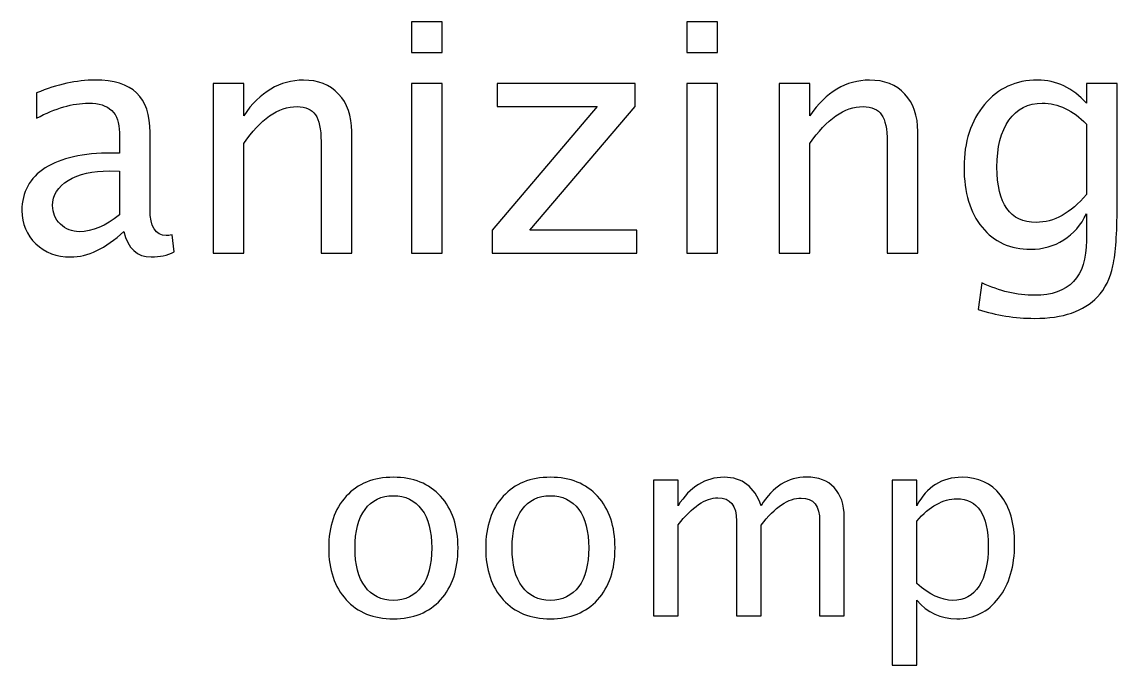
# Model space of a CAD drawing. Header units: centimetres. Extents: x -34.9 to 34.8, y -12.8 to 28.7.
# Drawn here: x -10.54 to -1.48, y 23.26 to 28.58 of the extents above; entities that cross this region are included whole.
import ezdxf

# ---------------------------------------------------------------- set-up
doc = ezdxf.new("R2010")
doc.units = ezdxf.units.CM
doc.header["$MEASUREMENT"] = 0
doc.layers.add('Layer 1', color=7, linetype='Continuous')

msp = doc.modelspace()

# ---------------------------------------------------------------- linework, layer by layer
at = {"layer": 'Layer 1'}
for points, knots in [([(-7.3201, 28.32938), (-7.3201, 28.32938), (-7.3201, 28.58338), (-7.3201, 28.58338), (-7.3201, 28.58338), (-7.3201, 28.58338), (-7.0661, 28.58338), (-7.0661, 28.58338), (-7.0661, 28.58338), (-7.0661, 28.58338), (-7.0661, 28.32938), (-7.0661, 28.32938), (-7.0661, 28.32938), (-7.0661, 28.32938), (-7.3201, 28.32938), (-7.3201, 28.32938)], [0, 0, 0, 0, 0.2, 0.2, 0.2, 0.2, 0.4, 0.4, 0.4, 0.4, 0.6, 0.6, 0.6, 0.6, 1, 1, 1, 1]), ([(-5.03896, 28.32938), (-5.03896, 28.32938), (-5.03896, 28.58338), (-5.03896, 28.58338), (-5.03896, 28.58338), (-5.03896, 28.58338), (-4.78496, 28.58338), (-4.78496, 28.58338), (-4.78496, 28.58338), (-4.78496, 28.58338), (-4.78496, 28.32938), (-4.78496, 28.32938), (-4.78496, 28.32938), (-4.78496, 28.32938), (-5.03896, 28.32938), (-5.03896, 28.32938)], [0, 0, 0, 0, 0.2, 0.2, 0.2, 0.2, 0.4, 0.4, 0.4, 0.4, 0.6, 0.6, 0.6, 0.6, 1, 1, 1, 1]), ([(-9.70047, 26.84903), (-9.85304, 26.7088), (-9.99989, 26.63869), (-10.141, 26.63869), (-10.141, 26.63869), (-10.25697, 26.63869), (-10.35355, 26.67485), (-10.42983, 26.74761), (-10.42983, 26.74761), (-10.50656, 26.82037), (-10.54493, 26.91209), (-10.54493, 27.02278), (-10.54493, 27.02278), (-10.54493, 27.17579), (-10.48055, 27.29353), (-10.35178, 27.37555), (-10.35178, 27.37555), (-10.22302, 27.45757), (-10.03825, 27.49858), (-9.79748, 27.49858), (-9.79748, 27.49858), (-9.79748, 27.49858), (-9.73795, 27.49858), (-9.73795, 27.49858), (-9.73795, 27.49858), (-9.73795, 27.49858), (-9.73795, 27.66748), (-9.73795, 27.66748), (-9.73795, 27.66748), (-9.73795, 27.8302), (-9.82262, 27.91133), (-9.99239, 27.91133), (-9.99239, 27.91133), (-10.1238, 27.91133), (-10.26756, 27.86988), (-10.42322, 27.78698), (-10.42322, 27.78698), (-10.42322, 27.78698), (-10.42322, 27.996), (-10.42322, 27.996), (-10.42322, 27.996), (-10.25212, 28.06656), (-10.09073, 28.10183), (-9.93947, 28.10183), (-9.93947, 28.10183), (-9.78381, 28.10183), (-9.66872, 28.06656), (-9.59508, 27.99556), (-9.59508, 27.99556), (-9.52099, 27.92456), (-9.48395, 27.8152), (-9.48395, 27.66748), (-9.48395, 27.66748), (-9.48395, 27.66748), (-9.48395, 27.0338), (-9.48395, 27.0338), (-9.48395, 27.0338), (-9.48395, 26.88872), (-9.43941, 26.81596), (-9.3499, 26.81596), (-9.3499, 26.81596), (-9.33887, 26.81596), (-9.32256, 26.81772), (-9.30095, 26.82125), (-9.30095, 26.82125), (-9.30095, 26.82125), (-9.28287, 26.68014), (-9.28287, 26.68014), (-9.28287, 26.68014), (-9.34063, 26.65236), (-9.40413, 26.63869), (-9.47381, 26.63869), (-9.47381, 26.63869), (-9.59243, 26.63869), (-9.66784, 26.7088), (-9.70047, 26.84903)], [0, 0, 0, 0, 0.05, 0.05, 0.05, 0.05, 0.1, 0.1, 0.1, 0.1, 0.15, 0.15, 0.15, 0.15, 0.2, 0.2, 0.2, 0.2, 0.25, 0.25, 0.25, 0.25, 0.3, 0.3, 0.3, 0.3, 0.35, 0.35, 0.35, 0.35, 0.4, 0.4, 0.4, 0.4, 0.45, 0.45, 0.45, 0.45, 0.5, 0.5, 0.5, 0.5, 0.55, 0.55, 0.55, 0.55, 0.6, 0.6, 0.6, 0.6, 0.65, 0.65, 0.65, 0.65, 0.7, 0.7, 0.7, 0.7, 0.75, 0.75, 0.75, 0.75, 0.8, 0.8, 0.8, 0.8, 0.85, 0.85, 0.85, 0.85, 0.9, 0.9, 0.9, 0.9, 1, 1, 1, 1]), ([(-8.96228, 26.67044), (-8.96228, 26.67044), (-8.96228, 28.07273), (-8.96228, 28.07273), (-8.96228, 28.07273), (-8.96228, 28.07273), (-8.70828, 28.07273), (-8.70828, 28.07273), (-8.70828, 28.07273), (-8.70828, 28.07273), (-8.70828, 27.80771), (-8.70828, 27.80771), (-8.70828, 27.80771), (-8.57378, 28.00394), (-8.40886, 28.10183), (-8.21395, 28.10183), (-8.21395, 28.10183), (-8.09136, 28.10183), (-7.99391, 28.06347), (-7.92203, 27.9863), (-7.92203, 27.9863), (-7.85015, 27.90957), (-7.81399, 27.80594), (-7.81399, 27.6763), (-7.81399, 27.6763), (-7.81399, 27.6763), (-7.81399, 26.67044), (-7.81399, 26.67044), (-7.81399, 26.67044), (-7.81399, 26.67044), (-8.06799, 26.67044), (-8.06799, 26.67044), (-8.06799, 26.67044), (-8.06799, 26.67044), (-8.06799, 27.59339), (-8.06799, 27.59339), (-8.06799, 27.59339), (-8.06799, 27.69746), (-8.08342, 27.77155), (-8.11385, 27.81564), (-8.11385, 27.81564), (-8.14472, 27.86018), (-8.19543, 27.88223), (-8.26643, 27.88223), (-8.26643, 27.88223), (-8.42253, 27.88223), (-8.56982, 27.78037), (-8.70828, 27.57664), (-8.70828, 27.57664), (-8.70828, 27.57664), (-8.70828, 26.67044), (-8.70828, 26.67044), (-8.70828, 26.67044), (-8.70828, 26.67044), (-8.96228, 26.67044), (-8.96228, 26.67044)], [0, 0, 0, 0, 0.0666667, 0.0666667, 0.0666667, 0.0666667, 0.1333333, 0.1333333, 0.1333333, 0.1333333, 0.2, 0.2, 0.2, 0.2, 0.2666667, 0.2666667, 0.2666667, 0.2666667, 0.3333333, 0.3333333, 0.3333333, 0.3333333, 0.4, 0.4, 0.4, 0.4, 0.4666667, 0.4666667, 0.4666667, 0.4666667, 0.5333333, 0.5333333, 0.5333333, 0.5333333, 0.6, 0.6, 0.6, 0.6, 0.6666667, 0.6666667, 0.6666667, 0.6666667, 0.7333333, 0.7333333, 0.7333333, 0.7333333, 0.8, 0.8, 0.8, 0.8, 0.8666667, 0.8666667, 0.8666667, 0.8666667, 1, 1, 1, 1]), ([(-7.3201, 26.67044), (-7.3201, 26.67044), (-7.3201, 28.07273), (-7.3201, 28.07273), (-7.3201, 28.07273), (-7.3201, 28.07273), (-7.0661, 28.07273), (-7.0661, 28.07273), (-7.0661, 28.07273), (-7.0661, 28.07273), (-7.0661, 26.67044), (-7.0661, 26.67044), (-7.0661, 26.67044), (-7.0661, 26.67044), (-7.3201, 26.67044), (-7.3201, 26.67044)], [0, 0, 0, 0, 0.2, 0.2, 0.2, 0.2, 0.4, 0.4, 0.4, 0.4, 0.6, 0.6, 0.6, 0.6, 1, 1, 1, 1]), ([(-6.65071, 26.67044), (-6.65071, 26.67044), (-6.65071, 26.86094), (-6.65071, 26.86094), (-6.65071, 26.86094), (-6.65071, 26.86094), (-5.78067, 27.88223), (-5.78067, 27.88223), (-5.78067, 27.88223), (-5.78067, 27.88223), (-6.61058, 27.88223), (-6.61058, 27.88223), (-6.61058, 27.88223), (-6.61058, 27.88223), (-6.61058, 28.07273), (-6.61058, 28.07273), (-6.61058, 28.07273), (-6.61058, 28.07273), (-5.46802, 28.07273), (-5.46802, 28.07273), (-5.46802, 28.07273), (-5.46802, 28.07273), (-5.46802, 27.88223), (-5.46802, 27.88223), (-5.46802, 27.88223), (-5.46802, 27.88223), (-6.33806, 26.86094), (-6.33806, 26.86094), (-6.33806, 26.86094), (-6.33806, 26.86094), (-5.45215, 26.86094), (-5.45215, 26.86094), (-5.45215, 26.86094), (-5.45215, 26.86094), (-5.45215, 26.67044), (-5.45215, 26.67044), (-5.45215, 26.67044), (-5.45215, 26.67044), (-6.65071, 26.67044), (-6.65071, 26.67044)], [0, 0, 0, 0, 0.0909091, 0.0909091, 0.0909091, 0.0909091, 0.1818182, 0.1818182, 0.1818182, 0.1818182, 0.2727273, 0.2727273, 0.2727273, 0.2727273, 0.3636364, 0.3636364, 0.3636364, 0.3636364, 0.4545455, 0.4545455, 0.4545455, 0.4545455, 0.5454545, 0.5454545, 0.5454545, 0.5454545, 0.6363636, 0.6363636, 0.6363636, 0.6363636, 0.7272727, 0.7272727, 0.7272727, 0.7272727, 0.8181818, 0.8181818, 0.8181818, 0.8181818, 1, 1, 1, 1]), ([(-5.03896, 26.67044), (-5.03896, 26.67044), (-5.03896, 28.07273), (-5.03896, 28.07273), (-5.03896, 28.07273), (-5.03896, 28.07273), (-4.78496, 28.07273), (-4.78496, 28.07273), (-4.78496, 28.07273), (-4.78496, 28.07273), (-4.78496, 26.67044), (-4.78496, 26.67044), (-4.78496, 26.67044), (-4.78496, 26.67044), (-5.03896, 26.67044), (-5.03896, 26.67044)], [0, 0, 0, 0, 0.2, 0.2, 0.2, 0.2, 0.4, 0.4, 0.4, 0.4, 0.6, 0.6, 0.6, 0.6, 1, 1, 1, 1]), ([(-4.27432, 26.67044), (-4.27432, 26.67044), (-4.27432, 28.07273), (-4.27432, 28.07273), (-4.27432, 28.07273), (-4.27432, 28.07273), (-4.02032, 28.07273), (-4.02032, 28.07273), (-4.02032, 28.07273), (-4.02032, 28.07273), (-4.02032, 27.80771), (-4.02032, 27.80771), (-4.02032, 27.80771), (-3.88582, 28.00394), (-3.7209, 28.10183), (-3.52599, 28.10183), (-3.52599, 28.10183), (-3.4034, 28.10183), (-3.30595, 28.06347), (-3.23407, 27.9863), (-3.23407, 27.9863), (-3.16219, 27.90957), (-3.12603, 27.80594), (-3.12603, 27.6763), (-3.12603, 27.6763), (-3.12603, 27.6763), (-3.12603, 26.67044), (-3.12603, 26.67044), (-3.12603, 26.67044), (-3.12603, 26.67044), (-3.38003, 26.67044), (-3.38003, 26.67044), (-3.38003, 26.67044), (-3.38003, 26.67044), (-3.38003, 27.59339), (-3.38003, 27.59339), (-3.38003, 27.59339), (-3.38003, 27.69746), (-3.39546, 27.77155), (-3.42589, 27.81564), (-3.42589, 27.81564), (-3.45676, 27.86018), (-3.50747, 27.88223), (-3.57847, 27.88223), (-3.57847, 27.88223), (-3.73457, 27.88223), (-3.88186, 27.78037), (-4.02032, 27.57664), (-4.02032, 27.57664), (-4.02032, 27.57664), (-4.02032, 26.67044), (-4.02032, 26.67044), (-4.02032, 26.67044), (-4.02032, 26.67044), (-4.27432, 26.67044), (-4.27432, 26.67044)], [0, 0, 0, 0, 0.0666667, 0.0666667, 0.0666667, 0.0666667, 0.1333333, 0.1333333, 0.1333333, 0.1333333, 0.2, 0.2, 0.2, 0.2, 0.2666667, 0.2666667, 0.2666667, 0.2666667, 0.3333333, 0.3333333, 0.3333333, 0.3333333, 0.4, 0.4, 0.4, 0.4, 0.4666667, 0.4666667, 0.4666667, 0.4666667, 0.5333333, 0.5333333, 0.5333333, 0.5333333, 0.6, 0.6, 0.6, 0.6, 0.6666667, 0.6666667, 0.6666667, 0.6666667, 0.7333333, 0.7333333, 0.7333333, 0.7333333, 0.8, 0.8, 0.8, 0.8, 0.8666667, 0.8666667, 0.8666667, 0.8666667, 1, 1, 1, 1]), ([(-2.62685, 26.20477), (-2.62685, 26.20477), (-2.59686, 26.42438), (-2.59686, 26.42438), (-2.59686, 26.42438), (-2.44958, 26.35559), (-2.30362, 26.32119), (-2.15942, 26.32119), (-2.15942, 26.32119), (-1.87323, 26.32119), (-1.72991, 26.47288), (-1.72991, 26.77583), (-1.72991, 26.77583), (-1.72991, 26.77583), (-1.72991, 26.99632), (-1.72991, 26.99632), (-1.72991, 26.99632), (-1.77401, 26.90327), (-1.83663, 26.83139), (-1.91821, 26.7798), (-1.91821, 26.7798), (-1.99979, 26.72821), (-2.09063, 26.70219), (-2.19073, 26.70219), (-2.19073, 26.70219), (-2.3605, 26.70219), (-2.495, 26.76304), (-2.59422, 26.88475), (-2.59422, 26.88475), (-2.69344, 27.00646), (-2.74327, 27.17138), (-2.74327, 27.37952), (-2.74327, 27.37952), (-2.74327, 27.59251), (-2.68682, 27.76625), (-2.57393, 27.90075), (-2.57393, 27.90075), (-2.4606, 28.03481), (-2.31464, 28.10183), (-2.13517, 28.10183), (-2.13517, 28.10183), (-1.97818, 28.10183), (-1.8428, 28.03833), (-1.72991, 27.91089), (-1.72991, 27.91089), (-1.72991, 27.91089), (-1.72991, 28.07273), (-1.72991, 28.07273), (-1.72991, 28.07273), (-1.72991, 28.07273), (-1.47591, 28.07273), (-1.47591, 28.07273), (-1.47591, 28.07273), (-1.47591, 28.07273), (-1.47591, 27.0532), (-1.47591, 27.0532), (-1.47591, 27.0532), (-1.47591, 26.83404), (-1.48738, 26.67176), (-1.51031, 26.56637), (-1.51031, 26.56637), (-1.5328, 26.46098), (-1.57601, 26.37455), (-1.63863, 26.30752), (-1.63863, 26.30752), (-1.74976, 26.18978), (-1.9235, 26.13069), (-2.15942, 26.13069), (-2.15942, 26.13069), (-2.32126, 26.13069), (-2.47692, 26.15539), (-2.62685, 26.20477)], [0, 0, 0, 0, 0.0526316, 0.0526316, 0.0526316, 0.0526316, 0.1052632, 0.1052632, 0.1052632, 0.1052632, 0.1578947, 0.1578947, 0.1578947, 0.1578947, 0.2105263, 0.2105263, 0.2105263, 0.2105263, 0.2631579, 0.2631579, 0.2631579, 0.2631579, 0.3157895, 0.3157895, 0.3157895, 0.3157895, 0.3684211, 0.3684211, 0.3684211, 0.3684211, 0.4210526, 0.4210526, 0.4210526, 0.4210526, 0.4736842, 0.4736842, 0.4736842, 0.4736842, 0.5263158, 0.5263158, 0.5263158, 0.5263158, 0.5789474, 0.5789474, 0.5789474, 0.5789474, 0.6315789, 0.6315789, 0.6315789, 0.6315789, 0.6842105, 0.6842105, 0.6842105, 0.6842105, 0.7368421, 0.7368421, 0.7368421, 0.7368421, 0.7894737, 0.7894737, 0.7894737, 0.7894737, 0.8421053, 0.8421053, 0.8421053, 0.8421053, 0.8947368, 0.8947368, 0.8947368, 0.8947368, 1, 1, 1, 1]), ([(-1.72991, 27.15551), (-1.72991, 27.15551), (-1.72991, 27.73715), (-1.72991, 27.73715), (-1.72991, 27.73715), (-1.84192, 27.85313), (-1.96407, 27.91133), (-2.09592, 27.91133), (-2.09592, 27.91133), (-2.21322, 27.91133), (-2.30494, 27.86459), (-2.37109, 27.77066), (-2.37109, 27.77066), (-2.43767, 27.67718), (-2.47074, 27.54709), (-2.47074, 27.38129), (-2.47074, 27.38129), (-2.47074, 27.07657), (-2.36271, 26.92444), (-2.14619, 26.92444), (-2.14619, 26.92444), (-1.99891, 26.92444), (-1.86, 27.00161), (-1.72991, 27.15551)], [0, 0, 0, 0, 0.1428571, 0.1428571, 0.1428571, 0.1428571, 0.2857143, 0.2857143, 0.2857143, 0.2857143, 0.4285714, 0.4285714, 0.4285714, 0.4285714, 0.5714286, 0.5714286, 0.5714286, 0.5714286, 0.7142857, 0.7142857, 0.7142857, 0.7142857, 1, 1, 1, 1]), ([(-9.73795, 26.9875), (-9.73795, 26.9875), (-9.73795, 27.34777), (-9.73795, 27.34777), (-9.73795, 27.34777), (-9.73795, 27.34777), (-9.81953, 27.35042), (-9.81953, 27.35042), (-9.81953, 27.35042), (-9.96064, 27.35042), (-10.07441, 27.3244), (-10.16128, 27.27237), (-10.16128, 27.27237), (-10.24771, 27.21989), (-10.29093, 27.15066), (-10.29093, 27.06423), (-10.29093, 27.06423), (-10.29093, 27.00381), (-10.26932, 26.95266), (-10.22655, 26.91077), (-10.22655, 26.91077), (-10.18333, 26.86888), (-10.13086, 26.84771), (-10.06868, 26.84771), (-10.06868, 26.84771), (-9.96285, 26.84771), (-9.8526, 26.89445), (-9.73795, 26.9875)], [0, 0, 0, 0, 0.125, 0.125, 0.125, 0.125, 0.25, 0.25, 0.25, 0.25, 0.375, 0.375, 0.375, 0.375, 0.5, 0.5, 0.5, 0.5, 0.625, 0.625, 0.625, 0.625, 0.75, 0.75, 0.75, 0.75, 1, 1, 1, 1]), ([(-7.46899, 23.64504), (-7.63374, 23.64504), (-7.76427, 23.6976), (-7.86022, 23.80273), (-7.86022, 23.80273), (-7.95653, 23.90786), (-8.00451, 24.05074), (-8.00451, 24.231), (-8.00451, 24.231), (-8.00451, 24.41092), (-7.95653, 24.55344), (-7.86022, 24.65822), (-7.86022, 24.65822), (-7.76427, 24.76299), (-7.63374, 24.81556), (-7.46899, 24.81556), (-7.46899, 24.81556), (-7.30424, 24.81556), (-7.17372, 24.76299), (-7.07776, 24.65822), (-7.07776, 24.65822), (-6.98145, 24.55344), (-6.93347, 24.41092), (-6.93347, 24.231), (-6.93347, 24.231), (-6.93347, 24.05074), (-6.98145, 23.90786), (-7.07776, 23.80273), (-7.07776, 23.80273), (-7.17372, 23.6976), (-7.30424, 23.64504), (-7.46899, 23.64504)], [0, 0, 0, 0, 0.1111111, 0.1111111, 0.1111111, 0.1111111, 0.2222222, 0.2222222, 0.2222222, 0.2222222, 0.3333333, 0.3333333, 0.3333333, 0.3333333, 0.4444444, 0.4444444, 0.4444444, 0.4444444, 0.5555556, 0.5555556, 0.5555556, 0.5555556, 0.6666667, 0.6666667, 0.6666667, 0.6666667, 0.7777778, 0.7777778, 0.7777778, 0.7777778, 1, 1, 1, 1]), ([(-7.46899, 23.64504), (-7.63374, 23.64504), (-7.76427, 23.6976), (-7.86022, 23.80273), (-7.86022, 23.80273), (-7.95653, 23.90786), (-8.00451, 24.05074), (-8.00451, 24.231), (-8.00451, 24.231), (-8.00451, 24.41092), (-7.95653, 24.55344), (-7.86022, 24.65822), (-7.86022, 24.65822), (-7.76427, 24.76299), (-7.63374, 24.81556), (-7.46899, 24.81556), (-7.46899, 24.81556), (-7.30424, 24.81556), (-7.17372, 24.76299), (-7.07776, 24.65822), (-7.07776, 24.65822), (-6.98145, 24.55344), (-6.93347, 24.41092), (-6.93347, 24.231), (-6.93347, 24.231), (-6.93347, 24.05074), (-6.98145, 23.90786), (-7.07776, 23.80273), (-7.07776, 23.80273), (-7.17372, 23.6976), (-7.30424, 23.64504), (-7.46899, 23.64504)], [0, 0, 0, 0, 0.1111111, 0.1111111, 0.1111111, 0.1111111, 0.2222222, 0.2222222, 0.2222222, 0.2222222, 0.3333333, 0.3333333, 0.3333333, 0.3333333, 0.4444444, 0.4444444, 0.4444444, 0.4444444, 0.5555556, 0.5555556, 0.5555556, 0.5555556, 0.6666667, 0.6666667, 0.6666667, 0.6666667, 0.7777778, 0.7777778, 0.7777778, 0.7777778, 1, 1, 1, 1]), ([(-6.16865, 23.64504), (-6.3334, 23.64504), (-6.46393, 23.6976), (-6.55988, 23.80273), (-6.55988, 23.80273), (-6.65619, 23.90786), (-6.70417, 24.05074), (-6.70417, 24.231), (-6.70417, 24.231), (-6.70417, 24.41092), (-6.65619, 24.55344), (-6.55988, 24.65822), (-6.55988, 24.65822), (-6.46393, 24.76299), (-6.3334, 24.81556), (-6.16865, 24.81556), (-6.16865, 24.81556), (-6.0039, 24.81556), (-5.87338, 24.76299), (-5.77742, 24.65822), (-5.77742, 24.65822), (-5.68111, 24.55344), (-5.63313, 24.41092), (-5.63313, 24.231), (-5.63313, 24.231), (-5.63313, 24.05074), (-5.68111, 23.90786), (-5.77742, 23.80273), (-5.77742, 23.80273), (-5.87338, 23.6976), (-6.0039, 23.64504), (-6.16865, 23.64504)], [0, 0, 0, 0, 0.1111111, 0.1111111, 0.1111111, 0.1111111, 0.2222222, 0.2222222, 0.2222222, 0.2222222, 0.3333333, 0.3333333, 0.3333333, 0.3333333, 0.4444444, 0.4444444, 0.4444444, 0.4444444, 0.5555556, 0.5555556, 0.5555556, 0.5555556, 0.6666667, 0.6666667, 0.6666667, 0.6666667, 0.7777778, 0.7777778, 0.7777778, 0.7777778, 1, 1, 1, 1]), ([(-6.16865, 23.64504), (-6.3334, 23.64504), (-6.46393, 23.6976), (-6.55988, 23.80273), (-6.55988, 23.80273), (-6.65619, 23.90786), (-6.70417, 24.05074), (-6.70417, 24.231), (-6.70417, 24.231), (-6.70417, 24.41092), (-6.65619, 24.55344), (-6.55988, 24.65822), (-6.55988, 24.65822), (-6.46393, 24.76299), (-6.3334, 24.81556), (-6.16865, 24.81556), (-6.16865, 24.81556), (-6.0039, 24.81556), (-5.87338, 24.76299), (-5.77742, 24.65822), (-5.77742, 24.65822), (-5.68111, 24.55344), (-5.63313, 24.41092), (-5.63313, 24.231), (-5.63313, 24.231), (-5.63313, 24.05074), (-5.68111, 23.90786), (-5.77742, 23.80273), (-5.77742, 23.80273), (-5.87338, 23.6976), (-6.0039, 23.64504), (-6.16865, 23.64504)], [0, 0, 0, 0, 0.1111111, 0.1111111, 0.1111111, 0.1111111, 0.2222222, 0.2222222, 0.2222222, 0.2222222, 0.3333333, 0.3333333, 0.3333333, 0.3333333, 0.4444444, 0.4444444, 0.4444444, 0.4444444, 0.5555556, 0.5555556, 0.5555556, 0.5555556, 0.6666667, 0.6666667, 0.6666667, 0.6666667, 0.7777778, 0.7777778, 0.7777778, 0.7777778, 1, 1, 1, 1]), ([(-5.31493, 23.67044), (-5.31493, 23.67044), (-5.31493, 24.79228), (-5.31493, 24.79228), (-5.31493, 24.79228), (-5.31493, 24.79228), (-5.11173, 24.79228), (-5.11173, 24.79228), (-5.11173, 24.79228), (-5.11173, 24.79228), (-5.11173, 24.58026), (-5.11173, 24.58026), (-5.11173, 24.58026), (-5.0126, 24.73724), (-4.8856, 24.81556), (-4.73002, 24.81556), (-4.73002, 24.81556), (-4.58009, 24.81556), (-4.47814, 24.73724), (-4.42381, 24.58026), (-4.42381, 24.58026), (-4.3275, 24.73865), (-4.20191, 24.81768), (-4.04775, 24.81768), (-4.04775, 24.81768), (-3.94932, 24.81768), (-3.87277, 24.78875), (-3.81809, 24.73054), (-3.81809, 24.73054), (-3.76341, 24.67233), (-3.73589, 24.59084), (-3.73589, 24.48606), (-3.73589, 24.48606), (-3.73589, 24.48606), (-3.73589, 23.67044), (-3.73589, 23.67044), (-3.73589, 23.67044), (-3.73589, 23.67044), (-3.93909, 23.67044), (-3.93909, 23.67044), (-3.93909, 23.67044), (-3.93909, 23.67044), (-3.93909, 24.45255), (-3.93909, 24.45255), (-3.93909, 24.45255), (-3.93909, 24.58026), (-3.98989, 24.64411), (-4.09149, 24.64411), (-4.09149, 24.64411), (-4.19698, 24.64411), (-4.30775, 24.56967), (-4.42381, 24.42045), (-4.42381, 24.42045), (-4.42381, 24.42045), (-4.42381, 23.67044), (-4.42381, 23.67044), (-4.42381, 23.67044), (-4.42381, 23.67044), (-4.62701, 23.67044), (-4.62701, 23.67044), (-4.62701, 23.67044), (-4.62701, 23.67044), (-4.62701, 24.45326), (-4.62701, 24.45326), (-4.62701, 24.45326), (-4.62701, 24.58202), (-4.67852, 24.64622), (-4.78188, 24.64622), (-4.78188, 24.64622), (-4.88454, 24.64622), (-4.99461, 24.57144), (-5.11173, 24.42151), (-5.11173, 24.42151), (-5.11173, 24.42151), (-5.11173, 23.67044), (-5.11173, 23.67044), (-5.11173, 23.67044), (-5.11173, 23.67044), (-5.31493, 23.67044), (-5.31493, 23.67044)], [0, 0, 0, 0, 0.047619, 0.047619, 0.047619, 0.047619, 0.0952381, 0.0952381, 0.0952381, 0.0952381, 0.1428571, 0.1428571, 0.1428571, 0.1428571, 0.1904762, 0.1904762, 0.1904762, 0.1904762, 0.2380952, 0.2380952, 0.2380952, 0.2380952, 0.2857143, 0.2857143, 0.2857143, 0.2857143, 0.3333333, 0.3333333, 0.3333333, 0.3333333, 0.3809524, 0.3809524, 0.3809524, 0.3809524, 0.4285714, 0.4285714, 0.4285714, 0.4285714, 0.4761905, 0.4761905, 0.4761905, 0.4761905, 0.5238095, 0.5238095, 0.5238095, 0.5238095, 0.5714286, 0.5714286, 0.5714286, 0.5714286, 0.6190476, 0.6190476, 0.6190476, 0.6190476, 0.6666667, 0.6666667, 0.6666667, 0.6666667, 0.7142857, 0.7142857, 0.7142857, 0.7142857, 0.7619048, 0.7619048, 0.7619048, 0.7619048, 0.8095238, 0.8095238, 0.8095238, 0.8095238, 0.8571429, 0.8571429, 0.8571429, 0.8571429, 0.9047619, 0.9047619, 0.9047619, 0.9047619, 1, 1, 1, 1]), ([(-5.31493, 23.67044), (-5.31493, 23.67044), (-5.31493, 24.79228), (-5.31493, 24.79228), (-5.31493, 24.79228), (-5.31493, 24.79228), (-5.11173, 24.79228), (-5.11173, 24.79228), (-5.11173, 24.79228), (-5.11173, 24.79228), (-5.11173, 24.58026), (-5.11173, 24.58026), (-5.11173, 24.58026), (-5.0126, 24.73724), (-4.8856, 24.81556), (-4.73002, 24.81556), (-4.73002, 24.81556), (-4.58009, 24.81556), (-4.47814, 24.73724), (-4.42381, 24.58026), (-4.42381, 24.58026), (-4.3275, 24.73865), (-4.20191, 24.81768), (-4.04775, 24.81768), (-4.04775, 24.81768), (-3.94932, 24.81768), (-3.87277, 24.78875), (-3.81809, 24.73054), (-3.81809, 24.73054), (-3.76341, 24.67233), (-3.73589, 24.59084), (-3.73589, 24.48606), (-3.73589, 24.48606), (-3.73589, 24.48606), (-3.73589, 23.67044), (-3.73589, 23.67044), (-3.73589, 23.67044), (-3.73589, 23.67044), (-3.93909, 23.67044), (-3.93909, 23.67044), (-3.93909, 23.67044), (-3.93909, 23.67044), (-3.93909, 24.45255), (-3.93909, 24.45255), (-3.93909, 24.45255), (-3.93909, 24.58026), (-3.98989, 24.64411), (-4.09149, 24.64411), (-4.09149, 24.64411), (-4.19698, 24.64411), (-4.30775, 24.56967), (-4.42381, 24.42045), (-4.42381, 24.42045), (-4.42381, 24.42045), (-4.42381, 23.67044), (-4.42381, 23.67044), (-4.42381, 23.67044), (-4.42381, 23.67044), (-4.62701, 23.67044), (-4.62701, 23.67044), (-4.62701, 23.67044), (-4.62701, 23.67044), (-4.62701, 24.45326), (-4.62701, 24.45326), (-4.62701, 24.45326), (-4.62701, 24.58202), (-4.67852, 24.64622), (-4.78188, 24.64622), (-4.78188, 24.64622), (-4.88454, 24.64622), (-4.99461, 24.57144), (-5.11173, 24.42151), (-5.11173, 24.42151), (-5.11173, 24.42151), (-5.11173, 23.67044), (-5.11173, 23.67044), (-5.11173, 23.67044), (-5.11173, 23.67044), (-5.31493, 23.67044), (-5.31493, 23.67044)], [0, 0, 0, 0, 0.047619, 0.047619, 0.047619, 0.047619, 0.0952381, 0.0952381, 0.0952381, 0.0952381, 0.1428571, 0.1428571, 0.1428571, 0.1428571, 0.1904762, 0.1904762, 0.1904762, 0.1904762, 0.2380952, 0.2380952, 0.2380952, 0.2380952, 0.2857143, 0.2857143, 0.2857143, 0.2857143, 0.3333333, 0.3333333, 0.3333333, 0.3333333, 0.3809524, 0.3809524, 0.3809524, 0.3809524, 0.4285714, 0.4285714, 0.4285714, 0.4285714, 0.4761905, 0.4761905, 0.4761905, 0.4761905, 0.5238095, 0.5238095, 0.5238095, 0.5238095, 0.5714286, 0.5714286, 0.5714286, 0.5714286, 0.6190476, 0.6190476, 0.6190476, 0.6190476, 0.6666667, 0.6666667, 0.6666667, 0.6666667, 0.7142857, 0.7142857, 0.7142857, 0.7142857, 0.7619048, 0.7619048, 0.7619048, 0.7619048, 0.8095238, 0.8095238, 0.8095238, 0.8095238, 0.8571429, 0.8571429, 0.8571429, 0.8571429, 0.9047619, 0.9047619, 0.9047619, 0.9047619, 1, 1, 1, 1]), ([(-3.33867, 23.26192), (-3.33867, 23.26192), (-3.33867, 24.79228), (-3.33867, 24.79228), (-3.33867, 24.79228), (-3.33867, 24.79228), (-3.13547, 24.79228), (-3.13547, 24.79228), (-3.13547, 24.79228), (-3.13547, 24.79228), (-3.13547, 24.58026), (-3.13547, 24.58026), (-3.13547, 24.58026), (-3.05221, 24.73724), (-2.92698, 24.81556), (-2.76011, 24.81556), (-2.76011, 24.81556), (-2.625, 24.81556), (-2.51881, 24.76652), (-2.4412, 24.6681), (-2.4412, 24.6681), (-2.36359, 24.56967), (-2.32478, 24.43526), (-2.32478, 24.26487), (-2.32478, 24.26487), (-2.32478, 24.07931), (-2.36888, 23.92938), (-2.45672, 23.81578), (-2.45672, 23.81578), (-2.54457, 23.70184), (-2.66028, 23.64504), (-2.8035, 23.64504), (-2.8035, 23.64504), (-2.9365, 23.64504), (-3.04727, 23.69584), (-3.13547, 23.79779), (-3.13547, 23.79779), (-3.13547, 23.79779), (-3.13547, 23.26192), (-3.13547, 23.26192), (-3.13547, 23.26192), (-3.13547, 23.26192), (-3.33867, 23.26192), (-3.33867, 23.26192)], [0, 0, 0, 0, 0.0833333, 0.0833333, 0.0833333, 0.0833333, 0.1666667, 0.1666667, 0.1666667, 0.1666667, 0.25, 0.25, 0.25, 0.25, 0.3333333, 0.3333333, 0.3333333, 0.3333333, 0.4166667, 0.4166667, 0.4166667, 0.4166667, 0.5, 0.5, 0.5, 0.5, 0.5833333, 0.5833333, 0.5833333, 0.5833333, 0.6666667, 0.6666667, 0.6666667, 0.6666667, 0.75, 0.75, 0.75, 0.75, 0.8333333, 0.8333333, 0.8333333, 0.8333333, 1, 1, 1, 1]), ([(-3.33867, 23.26192), (-3.33867, 23.26192), (-3.33867, 24.79228), (-3.33867, 24.79228), (-3.33867, 24.79228), (-3.33867, 24.79228), (-3.13547, 24.79228), (-3.13547, 24.79228), (-3.13547, 24.79228), (-3.13547, 24.79228), (-3.13547, 24.58026), (-3.13547, 24.58026), (-3.13547, 24.58026), (-3.05221, 24.73724), (-2.92698, 24.81556), (-2.76011, 24.81556), (-2.76011, 24.81556), (-2.625, 24.81556), (-2.51881, 24.76652), (-2.4412, 24.6681), (-2.4412, 24.6681), (-2.36359, 24.56967), (-2.32478, 24.43526), (-2.32478, 24.26487), (-2.32478, 24.26487), (-2.32478, 24.07931), (-2.36888, 23.92938), (-2.45672, 23.81578), (-2.45672, 23.81578), (-2.54457, 23.70184), (-2.66028, 23.64504), (-2.8035, 23.64504), (-2.8035, 23.64504), (-2.9365, 23.64504), (-3.04727, 23.69584), (-3.13547, 23.79779), (-3.13547, 23.79779), (-3.13547, 23.79779), (-3.13547, 23.26192), (-3.13547, 23.26192), (-3.13547, 23.26192), (-3.13547, 23.26192), (-3.33867, 23.26192), (-3.33867, 23.26192)], [0, 0, 0, 0, 0.0833333, 0.0833333, 0.0833333, 0.0833333, 0.1666667, 0.1666667, 0.1666667, 0.1666667, 0.25, 0.25, 0.25, 0.25, 0.3333333, 0.3333333, 0.3333333, 0.3333333, 0.4166667, 0.4166667, 0.4166667, 0.4166667, 0.5, 0.5, 0.5, 0.5, 0.5833333, 0.5833333, 0.5833333, 0.5833333, 0.6666667, 0.6666667, 0.6666667, 0.6666667, 0.75, 0.75, 0.75, 0.75, 0.8333333, 0.8333333, 0.8333333, 0.8333333, 1, 1, 1, 1]), ([(-7.46935, 23.79744), (-7.3688, 23.79744), (-7.29049, 23.83519), (-7.23475, 23.91103), (-7.23475, 23.91103), (-7.17936, 23.98653), (-7.15149, 24.09342), (-7.15149, 24.231), (-7.15149, 24.231), (-7.15149, 24.36824), (-7.17936, 24.47477), (-7.23475, 24.55027), (-7.23475, 24.55027), (-7.29049, 24.62541), (-7.3688, 24.66316), (-7.46935, 24.66316), (-7.46935, 24.66316), (-7.57024, 24.66316), (-7.64856, 24.62541), (-7.70359, 24.55027), (-7.70359, 24.55027), (-7.75898, 24.47477), (-7.78649, 24.36824), (-7.78649, 24.231), (-7.78649, 24.231), (-7.78649, 24.09342), (-7.75898, 23.98653), (-7.70359, 23.91103), (-7.70359, 23.91103), (-7.64856, 23.83519), (-7.57024, 23.79744), (-7.46935, 23.79744)], [0, 0, 0, 0, 0.1111111, 0.1111111, 0.1111111, 0.1111111, 0.2222222, 0.2222222, 0.2222222, 0.2222222, 0.3333333, 0.3333333, 0.3333333, 0.3333333, 0.4444444, 0.4444444, 0.4444444, 0.4444444, 0.5555556, 0.5555556, 0.5555556, 0.5555556, 0.6666667, 0.6666667, 0.6666667, 0.6666667, 0.7777778, 0.7777778, 0.7777778, 0.7777778, 1, 1, 1, 1]), ([(-7.46935, 23.79744), (-7.3688, 23.79744), (-7.29049, 23.83519), (-7.23475, 23.91103), (-7.23475, 23.91103), (-7.17936, 23.98653), (-7.15149, 24.09342), (-7.15149, 24.231), (-7.15149, 24.231), (-7.15149, 24.36824), (-7.17936, 24.47477), (-7.23475, 24.55027), (-7.23475, 24.55027), (-7.29049, 24.62541), (-7.3688, 24.66316), (-7.46935, 24.66316), (-7.46935, 24.66316), (-7.57024, 24.66316), (-7.64856, 24.62541), (-7.70359, 24.55027), (-7.70359, 24.55027), (-7.75898, 24.47477), (-7.78649, 24.36824), (-7.78649, 24.231), (-7.78649, 24.231), (-7.78649, 24.09342), (-7.75898, 23.98653), (-7.70359, 23.91103), (-7.70359, 23.91103), (-7.64856, 23.83519), (-7.57024, 23.79744), (-7.46935, 23.79744)], [0, 0, 0, 0, 0.1111111, 0.1111111, 0.1111111, 0.1111111, 0.2222222, 0.2222222, 0.2222222, 0.2222222, 0.3333333, 0.3333333, 0.3333333, 0.3333333, 0.4444444, 0.4444444, 0.4444444, 0.4444444, 0.5555556, 0.5555556, 0.5555556, 0.5555556, 0.6666667, 0.6666667, 0.6666667, 0.6666667, 0.7777778, 0.7777778, 0.7777778, 0.7777778, 1, 1, 1, 1]), ([(-6.16901, 23.79744), (-6.06846, 23.79744), (-5.99015, 23.83519), (-5.93441, 23.91103), (-5.93441, 23.91103), (-5.87902, 23.98653), (-5.85115, 24.09342), (-5.85115, 24.231), (-5.85115, 24.231), (-5.85115, 24.36824), (-5.87902, 24.47477), (-5.93441, 24.55027), (-5.93441, 24.55027), (-5.99015, 24.62541), (-6.06846, 24.66316), (-6.16901, 24.66316), (-6.16901, 24.66316), (-6.2699, 24.66316), (-6.34822, 24.62541), (-6.40325, 24.55027), (-6.40325, 24.55027), (-6.45864, 24.47477), (-6.48615, 24.36824), (-6.48615, 24.231), (-6.48615, 24.231), (-6.48615, 24.09342), (-6.45864, 23.98653), (-6.40325, 23.91103), (-6.40325, 23.91103), (-6.34822, 23.83519), (-6.2699, 23.79744), (-6.16901, 23.79744)], [0, 0, 0, 0, 0.1111111, 0.1111111, 0.1111111, 0.1111111, 0.2222222, 0.2222222, 0.2222222, 0.2222222, 0.3333333, 0.3333333, 0.3333333, 0.3333333, 0.4444444, 0.4444444, 0.4444444, 0.4444444, 0.5555556, 0.5555556, 0.5555556, 0.5555556, 0.6666667, 0.6666667, 0.6666667, 0.6666667, 0.7777778, 0.7777778, 0.7777778, 0.7777778, 1, 1, 1, 1]), ([(-6.16901, 23.79744), (-6.06846, 23.79744), (-5.99015, 23.83519), (-5.93441, 23.91103), (-5.93441, 23.91103), (-5.87902, 23.98653), (-5.85115, 24.09342), (-5.85115, 24.231), (-5.85115, 24.231), (-5.85115, 24.36824), (-5.87902, 24.47477), (-5.93441, 24.55027), (-5.93441, 24.55027), (-5.99015, 24.62541), (-6.06846, 24.66316), (-6.16901, 24.66316), (-6.16901, 24.66316), (-6.2699, 24.66316), (-6.34822, 24.62541), (-6.40325, 24.55027), (-6.40325, 24.55027), (-6.45864, 24.47477), (-6.48615, 24.36824), (-6.48615, 24.231), (-6.48615, 24.231), (-6.48615, 24.09342), (-6.45864, 23.98653), (-6.40325, 23.91103), (-6.40325, 23.91103), (-6.34822, 23.83519), (-6.2699, 23.79744), (-6.16901, 23.79744)], [0, 0, 0, 0, 0.1111111, 0.1111111, 0.1111111, 0.1111111, 0.2222222, 0.2222222, 0.2222222, 0.2222222, 0.3333333, 0.3333333, 0.3333333, 0.3333333, 0.4444444, 0.4444444, 0.4444444, 0.4444444, 0.5555556, 0.5555556, 0.5555556, 0.5555556, 0.6666667, 0.6666667, 0.6666667, 0.6666667, 0.7777778, 0.7777778, 0.7777778, 0.7777778, 1, 1, 1, 1]), ([(-3.13547, 23.93785), (-3.03069, 23.84436), (-2.93086, 23.79744), (-2.83596, 23.79744), (-2.83596, 23.79744), (-2.74247, 23.79744), (-2.67015, 23.8366), (-2.61935, 23.91456), (-2.61935, 23.91456), (-2.5682, 23.99253), (-2.5428, 24.10224), (-2.5428, 24.24406), (-2.5428, 24.24406), (-2.5428, 24.50652), (-2.62959, 24.63776), (-2.80315, 24.63776), (-2.80315, 24.63776), (-2.91675, 24.63776), (-3.02752, 24.57637), (-3.13547, 24.45326), (-3.13547, 24.45326), (-3.13547, 24.45326), (-3.13547, 23.93785), (-3.13547, 23.93785)], [0, 0, 0, 0, 0.1428571, 0.1428571, 0.1428571, 0.1428571, 0.2857143, 0.2857143, 0.2857143, 0.2857143, 0.4285714, 0.4285714, 0.4285714, 0.4285714, 0.5714286, 0.5714286, 0.5714286, 0.5714286, 0.7142857, 0.7142857, 0.7142857, 0.7142857, 1, 1, 1, 1]), ([(-3.13547, 23.93785), (-3.03069, 23.84436), (-2.93086, 23.79744), (-2.83596, 23.79744), (-2.83596, 23.79744), (-2.74247, 23.79744), (-2.67015, 23.8366), (-2.61935, 23.91456), (-2.61935, 23.91456), (-2.5682, 23.99253), (-2.5428, 24.10224), (-2.5428, 24.24406), (-2.5428, 24.24406), (-2.5428, 24.50652), (-2.62959, 24.63776), (-2.80315, 24.63776), (-2.80315, 24.63776), (-2.91675, 24.63776), (-3.02752, 24.57637), (-3.13547, 24.45326), (-3.13547, 24.45326), (-3.13547, 24.45326), (-3.13547, 23.93785), (-3.13547, 23.93785)], [0, 0, 0, 0, 0.1428571, 0.1428571, 0.1428571, 0.1428571, 0.2857143, 0.2857143, 0.2857143, 0.2857143, 0.4285714, 0.4285714, 0.4285714, 0.4285714, 0.5714286, 0.5714286, 0.5714286, 0.5714286, 0.7142857, 0.7142857, 0.7142857, 0.7142857, 1, 1, 1, 1])]:
    msp.add_open_spline(points, degree=3, knots=knots, dxfattribs=at)

doc.saveas('drawing.dxf')
